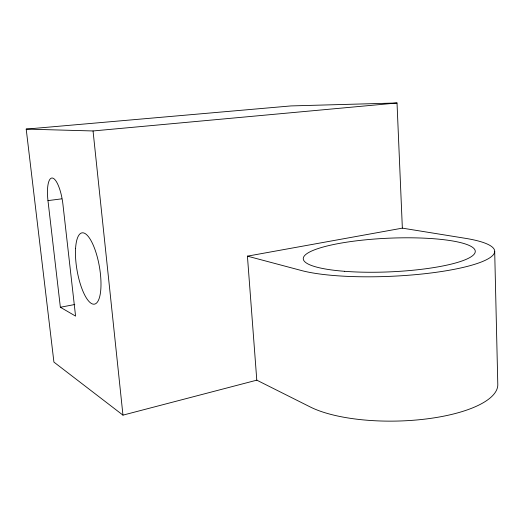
<?xml version="1.0" encoding="UTF-8"?>
<svg xmlns="http://www.w3.org/2000/svg" width="524" height="524" viewBox="0 0 524 524"><rect width="100%" height="100%" fill="white"/><g stroke="black" fill="none" stroke-linecap="round" stroke-linejoin="round"><path stroke-width="0.79" d="M256.793 380.162L247.426 256.151L301.477 270.535A104.918 20.567 -2.5 0 0 454.767 269.212A104.918 20.567 -2.5 0 0 465.286 238.302L402.353 228.137L397.022 102.986L290.971 105.92L26.2 129.101L53.92 362.104L122.963 415.139L256.793 380.162L310.247 406.965A102.049 34.499 -1.2 0 0 424.859 419.128A102.049 34.499 -1.2 0 0 497.8 384.688L494.689 251.409M60.365 307.261L75.574 316.103L62.945 204.478A24.667 7.166 81.4 0 0 52.655 178.088A24.667 7.166 81.4 0 0 47.972 200.613L60.365 307.261L74.788 304.51M247.426 256.151L402.353 228.137M47.972 200.613L61.74 198.838M26.2 129.101L93.049 130.961L397.022 102.986M93.049 130.961L122.963 415.139M344.596 271.308A86.08 16.84 -2.5 0 0 475.248 251.795A86.08 16.84 -2.5 0 0 347.982 241.977A86.08 16.84 -2.5 0 0 344.596 271.308M75.567 248.658A36.189 11.325 80.1 0 0 93.03 304.117A36.189 11.325 80.1 0 0 96.03 252.679A36.189 11.325 80.1 0 0 75.567 248.658"/></g></svg>
